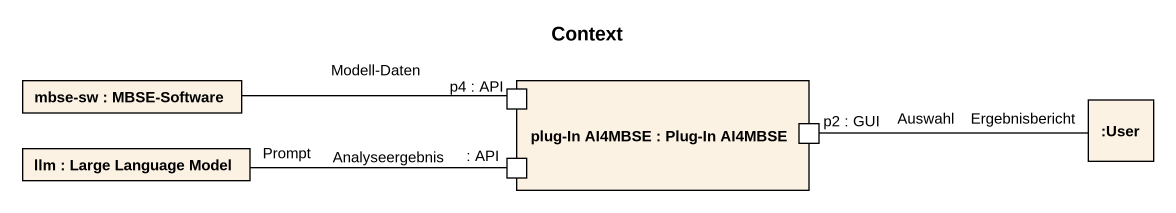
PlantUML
@startuml
title Context
rectangle "mbse-sw : MBSE-Software" as mbse_sw
rectangle "plug-In AI4MBSE : Plug-In AI4MBSE" as plug_In_AI4MBSE {
  port "p4 : API" as p4_API
  port ": API" as API
  port "p2 : GUI" as p2_GUI
}
rectangle "llm : Large Language Model" as llm
rectangle ":User" as User
mbse_sw -right- p4_API : Modell-Daten
llm -right- API : Prompt\nAnalyseergebnis
p2_GUI -right- User : Ergebnisbericht\nAuswahl
@enduml
